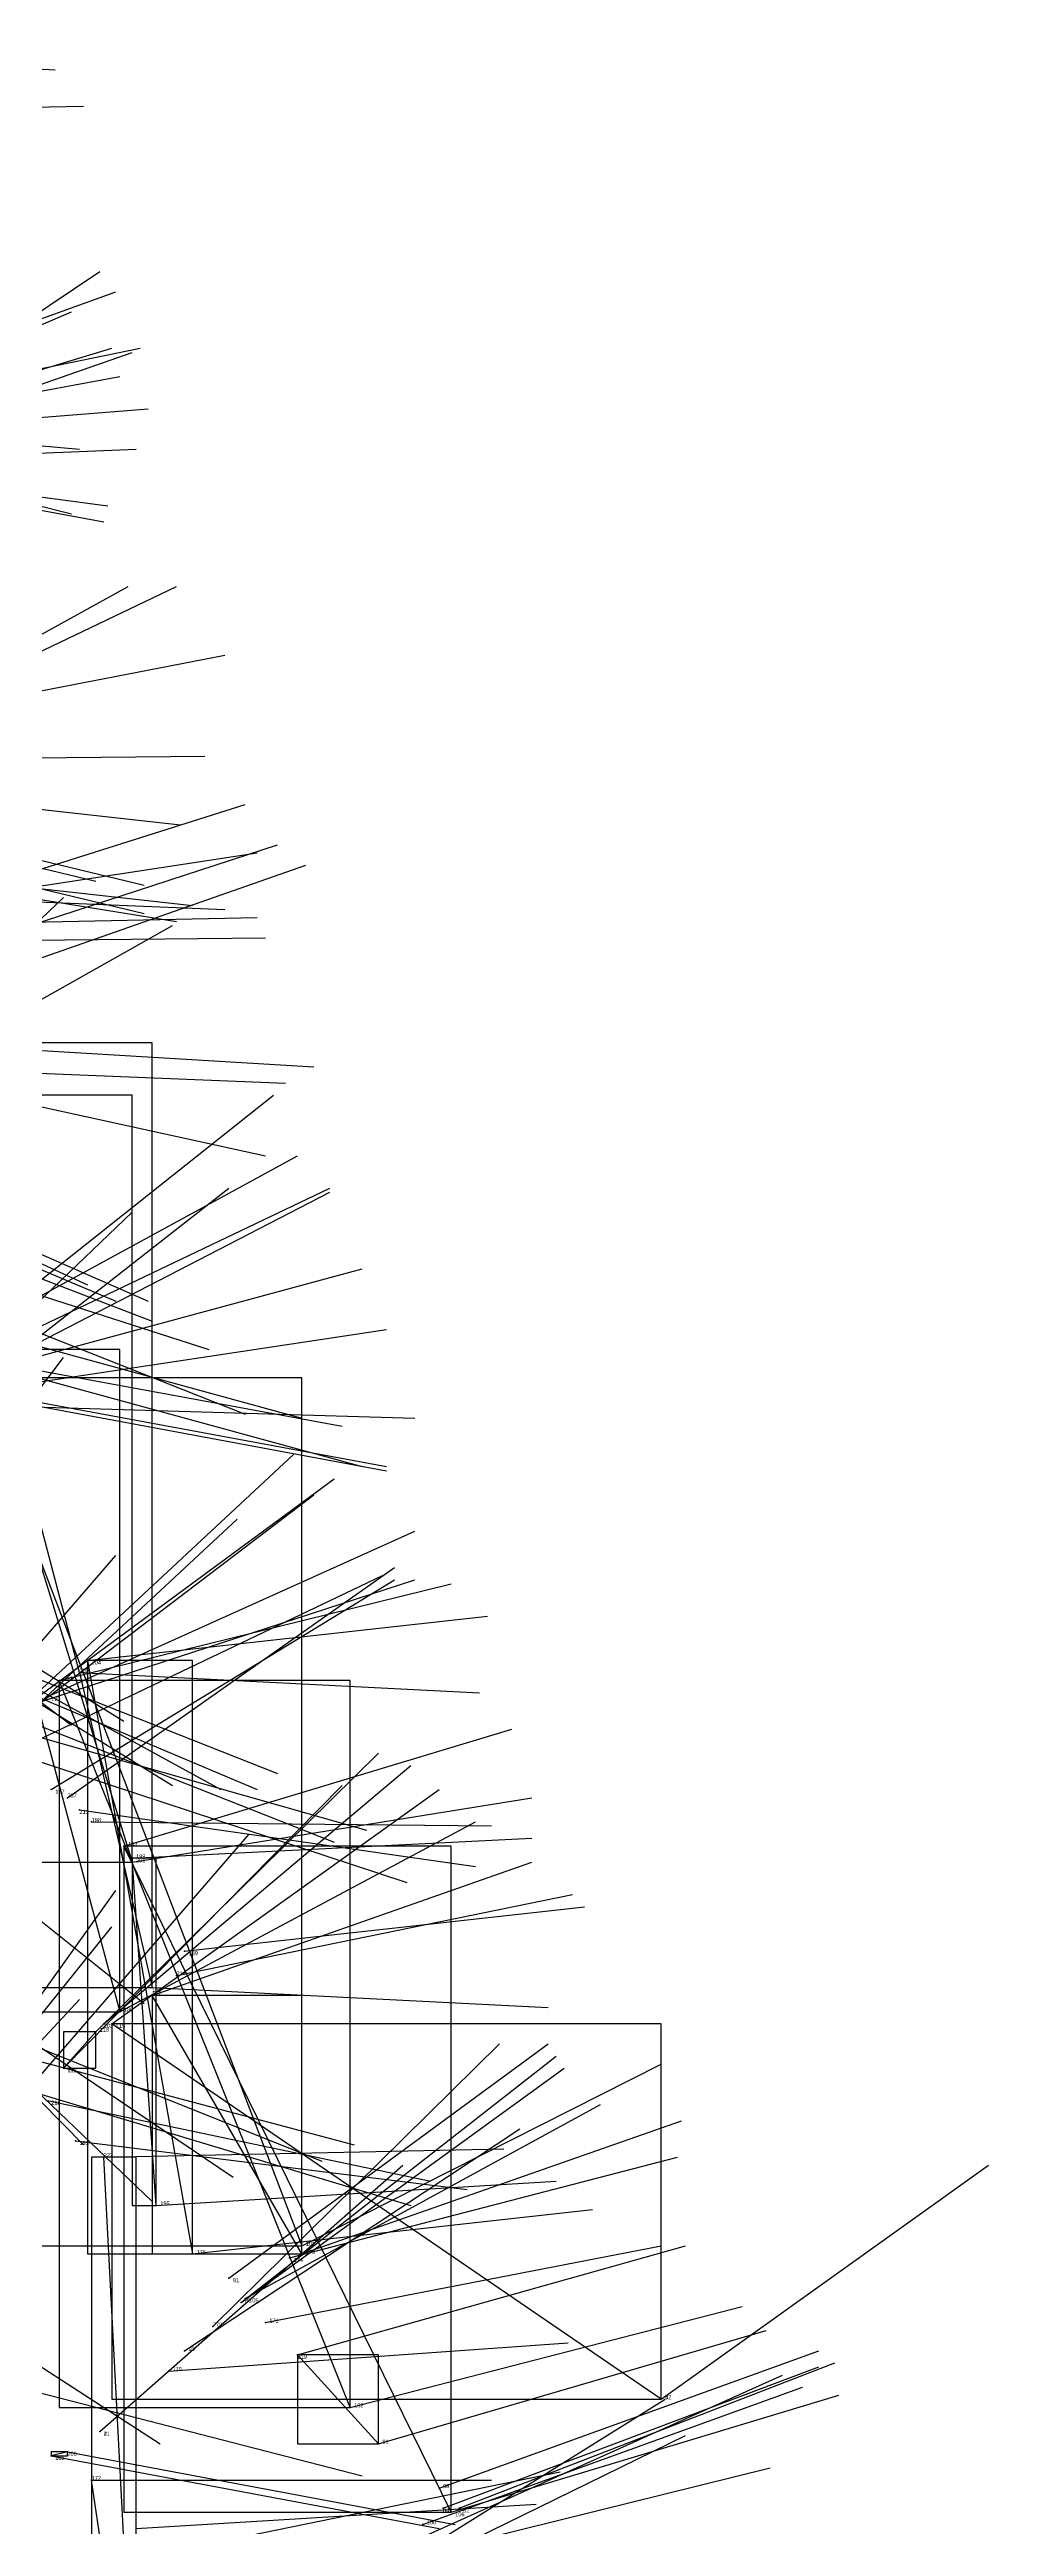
# Model space of a CAD drawing. Extents: x 59.1 to 70.8, y 600.3 to 605.1.
# Drawn here: x 68.569 to 68.801, y 600.729 to 601.342 of the extents above; entities that cross this region are included whole.
import ezdxf

# ---------------------------------------------------------------- set-up
doc = ezdxf.new("R2010")
doc.units = 0
for name, color, linetype in [('Clients', 3, 'CONTINUOUS'), ('Facilities', 3, 'CONTINUOUS'), ('Facilities_lines', 3, 'CONTINUOUS'), ('Min_max_boxes', 1, 'CONTINUOUS'), ('Normals', 1, 'CONTINUOUS'), ('Source_points', 5, 'CONTINUOUS'), ('Text', 3, 'CONTINUOUS')]:
    doc.layers.add(name, color=color, linetype=linetype)

msp = doc.modelspace()

# ---------------------------------------------------------------- linework, layer by layer
at = {"layer": 'Clients', "color": 5}
for p in [(68.571, 600.938, 443.845), (68.587, 600.897, 443.718), (68.589, 600.894, 443.835), (68.589, 600.893, 443.777), (68.594, 600.862, 443.864), (68.586, 600.856, 443.56), (68.594, 600.86, 443.634), (68.58, 600.851, 443.336), (68.584, 600.853, 443.485), (68.582, 600.82, 443.778), (68.604, 600.796, 443.667), (68.631, 600.798, 443.451), (68.63, 600.771, 443.556), (68.72, 600.76, 442.927), (68.581, 600.752, 442.856), (68.569, 600.746, 443.778), (68.579, 600.74, 443.725)]:
    msp.add_point(p, dxfattribs=at)
at = {"layer": 'Facilities', "color": 3}
for p in [(68.578, 600.943, 443.917), (68.576, 600.94, 443.995), (68.569, 600.911, 443.601), (68.573, 600.909, 443.54), (68.576, 600.906, 443.95), (68.579, 600.903, 443.892), (68.602, 600.871, 443.784), (68.6, 600.865, 443.711), (68.582, 600.853, 443.409), (68.572, 600.842, 443.262), (68.575, 600.824, 443.837), (68.595, 600.808, 443.724), (68.628, 600.795, 443.605), (68.631, 600.796, 443.526), (68.613, 600.79, 443.2), (68.616, 600.784, 443.227), (68.616, 600.784, 443.152), (68.617, 600.785, 443.377), (68.609, 600.778, 443.077), (68.622, 600.779, 443.612), (68.602, 600.772, 443.308), (68.598, 600.767, 443.691), (68.643, 600.758, 443.498), (68.72, 600.76, 442.927), (68.581, 600.752, 442.856), (68.573, 600.747, 443.782), (68.65, 600.749, 443.443), (68.665, 600.738, 443.388), (68.666, 600.733, 443.328), (68.67, 600.733, 443.27), (68.661, 600.729, 443.297), (68.668, 600.732, 443.374)]:
    msp.add_point(p, dxfattribs=at)
at = {"layer": 'Facilities_lines', "color": 3}
for p, q in [((68.576, 600.94, 443.995), (68.535, 601.096, 444.417)), ((68.542, 601.02, 443.857), (68.586, 600.856, 443.56)), ((68.549, 601.013, 443.884), (68.631, 600.798, 443.451)), ((68.553, 601.01, 444.036), (68.589, 600.893, 443.777)), ((68.578, 600.943, 443.917), (68.604, 600.796, 443.667)), ((68.643, 600.758, 443.498), (68.571, 600.938, 443.845)), ((68.576, 600.94, 443.995), (68.594, 600.862, 443.864)), ((68.668, 600.732, 443.374), (68.587, 600.897, 443.718)), ((68.595, 600.808, 443.724), (68.589, 600.894, 443.835)), ((68.631, 600.796, 443.526), (68.594, 600.86, 443.634)), ((68.572, 600.842, 443.262), (68.58, 600.851, 443.336)), ((68.72, 600.76, 442.927), (68.584, 600.853, 443.485)), ((68.59, 600.666, 443.629), (68.582, 600.82, 443.778)), ((68.65, 600.749, 443.443), (68.63, 600.771, 443.556)), ((68.72, 600.76, 442.927), (68.72, 600.76, 442.927)), ((68.581, 600.752, 442.856), (68.581, 600.752, 442.856)), ((68.573, 600.747, 443.782), (68.569, 600.746, 443.778)), ((68.59, 600.666, 443.629), (68.579, 600.74, 443.725))]:
    msp.add_line(p, q, dxfattribs=at)
at = {"layer": 'Min_max_boxes', "color": 1}
for p, q in [((68.594, 601.096, 443.864), (68.535, 601.096, 443.864)), ((68.594, 601.096, 444.417), (68.535, 601.096, 444.417)), ((68.594, 600.862, 443.864), (68.594, 601.096, 443.864)), ((68.594, 600.862, 444.417), (68.594, 601.096, 444.417)), ((68.594, 601.096, 443.864), (68.594, 601.096, 444.417)), ((68.589, 601.083, 443.777), (68.152, 601.083, 443.777)), ((68.589, 601.083, 444.421), (68.152, 601.083, 444.421)), ((68.589, 600.893, 443.777), (68.589, 601.083, 443.777)), ((68.589, 600.893, 444.421), (68.589, 601.083, 444.421)), ((68.589, 601.083, 443.777), (68.589, 601.083, 444.421)), ((68.586, 601.02, 443.56), (68.542, 601.02, 443.56)), ((68.586, 601.02, 443.857), (68.542, 601.02, 443.857)), ((68.586, 600.856, 443.56), (68.586, 601.02, 443.56)), ((68.586, 600.856, 443.857), (68.586, 601.02, 443.857)), ((68.586, 601.02, 443.56), (68.586, 601.02, 443.857)), ((68.631, 601.013, 443.451), (68.549, 601.013, 443.451)), ((68.631, 601.013, 443.884), (68.549, 601.013, 443.884)), ((68.631, 600.798, 443.451), (68.631, 601.013, 443.451)), ((68.631, 600.798, 443.884), (68.631, 601.013, 443.884)), ((68.631, 601.013, 443.451), (68.631, 601.013, 443.884)), ((68.604, 600.943, 443.667), (68.578, 600.943, 443.667)), ((68.578, 600.943, 443.667), (68.578, 600.796, 443.667)), ((68.604, 600.943, 443.917), (68.578, 600.943, 443.917)), ((68.578, 600.943, 443.917), (68.578, 600.796, 443.917)), ((68.578, 600.943, 443.667), (68.578, 600.943, 443.917)), ((68.604, 600.796, 443.667), (68.604, 600.943, 443.667)), ((68.604, 600.796, 443.917), (68.604, 600.943, 443.917)), ((68.604, 600.943, 443.667), (68.604, 600.943, 443.917)), ((68.643, 600.938, 443.498), (68.571, 600.938, 443.498)), ((68.571, 600.938, 443.498), (68.571, 600.758, 443.498)), ((68.643, 600.938, 443.845), (68.571, 600.938, 443.845)), ((68.571, 600.938, 443.845), (68.571, 600.758, 443.845)), ((68.571, 600.938, 443.498), (68.571, 600.938, 443.845)), ((68.643, 600.758, 443.498), (68.643, 600.938, 443.498)), ((68.643, 600.758, 443.845), (68.643, 600.938, 443.845)), ((68.643, 600.938, 443.498), (68.643, 600.938, 443.845)), ((68.152, 600.893, 443.777), (68.589, 600.893, 443.777)), ((68.152, 600.893, 444.421), (68.589, 600.893, 444.421)), ((68.668, 600.897, 443.374), (68.587, 600.897, 443.374)), ((68.587, 600.897, 443.374), (68.587, 600.732, 443.374)), ((68.668, 600.897, 443.718), (68.587, 600.897, 443.718)), ((68.587, 600.897, 443.718), (68.587, 600.732, 443.718)), ((68.587, 600.897, 443.374), (68.587, 600.897, 443.718)), ((68.595, 600.894, 443.724), (68.589, 600.894, 443.724)), ((68.589, 600.894, 443.724), (68.589, 600.808, 443.724)), ((68.595, 600.894, 443.835), (68.589, 600.894, 443.835)), ((68.589, 600.894, 443.835), (68.589, 600.808, 443.835)), ((68.589, 600.894, 443.724), (68.589, 600.894, 443.835)), ((68.589, 600.893, 443.777), (68.589, 600.893, 444.421)), ((68.595, 600.808, 443.724), (68.595, 600.894, 443.724)), ((68.595, 600.808, 443.835), (68.595, 600.894, 443.835)), ((68.595, 600.894, 443.724), (68.595, 600.894, 443.835)), ((68.668, 600.732, 443.374), (68.668, 600.897, 443.374)), ((68.668, 600.732, 443.718), (68.668, 600.897, 443.718)), ((68.668, 600.897, 443.374), (68.668, 600.897, 443.718)), ((68.535, 600.862, 443.864), (68.594, 600.862, 443.864)), ((68.535, 600.862, 444.417), (68.594, 600.862, 444.417)), ((68.594, 600.862, 443.864), (68.594, 600.862, 444.417)), ((68.542, 600.856, 443.56), (68.586, 600.856, 443.56)), ((68.542, 600.856, 443.857), (68.586, 600.856, 443.857)), ((68.586, 600.856, 443.56), (68.586, 600.856, 443.857)), ((68.631, 600.86, 443.526), (68.594, 600.86, 443.526)), ((68.594, 600.86, 443.526), (68.594, 600.796, 443.526)), ((68.631, 600.86, 443.634), (68.594, 600.86, 443.634)), ((68.594, 600.86, 443.634), (68.594, 600.796, 443.634)), ((68.594, 600.86, 443.526), (68.594, 600.86, 443.634)), ((68.631, 600.796, 443.526), (68.631, 600.86, 443.526)), ((68.631, 600.796, 443.634), (68.631, 600.86, 443.634)), ((68.631, 600.86, 443.526), (68.631, 600.86, 443.634)), ((68.58, 600.851, 443.262), (68.572, 600.851, 443.262)), ((68.572, 600.851, 443.262), (68.572, 600.842, 443.262)), ((68.58, 600.851, 443.336), (68.572, 600.851, 443.336)), ((68.572, 600.851, 443.336), (68.572, 600.842, 443.336)), ((68.572, 600.851, 443.262), (68.572, 600.851, 443.336)), ((68.58, 600.842, 443.262), (68.58, 600.851, 443.262)), ((68.58, 600.842, 443.336), (68.58, 600.851, 443.336)), ((68.58, 600.851, 443.262), (68.58, 600.851, 443.336)), ((68.72, 600.853, 442.927), (68.584, 600.853, 442.927)), ((68.584, 600.853, 442.927), (68.584, 600.76, 442.927)), ((68.72, 600.853, 443.485), (68.584, 600.853, 443.485)), ((68.584, 600.853, 443.485), (68.584, 600.76, 443.485)), ((68.584, 600.853, 442.927), (68.584, 600.853, 443.485)), ((68.72, 600.76, 442.927), (68.72, 600.853, 442.927)), ((68.72, 600.76, 443.485), (68.72, 600.853, 443.485)), ((68.72, 600.853, 442.927), (68.72, 600.853, 443.485)), ((68.572, 600.842, 443.262), (68.58, 600.842, 443.262)), ((68.572, 600.842, 443.336), (68.58, 600.842, 443.336)), ((68.572, 600.842, 443.262), (68.572, 600.842, 443.336)), ((68.58, 600.842, 443.262), (68.58, 600.842, 443.336)), ((68.59, 600.82, 443.629), (68.579, 600.82, 443.629)), ((68.579, 600.82, 443.629), (68.579, 600.666, 443.629)), ((68.59, 600.82, 443.778), (68.579, 600.82, 443.778)), ((68.579, 600.82, 443.778), (68.579, 600.666, 443.778)), ((68.579, 600.82, 443.629), (68.579, 600.82, 443.778)), ((68.59, 600.666, 443.629), (68.59, 600.82, 443.629)), ((68.59, 600.666, 443.778), (68.59, 600.82, 443.778)), ((68.59, 600.82, 443.629), (68.59, 600.82, 443.778)), ((68.589, 600.808, 443.724), (68.595, 600.808, 443.724)), ((68.589, 600.808, 443.835), (68.595, 600.808, 443.835)), ((68.589, 600.808, 443.724), (68.589, 600.808, 443.835)), ((68.595, 600.808, 443.724), (68.595, 600.808, 443.835)), ((68.549, 600.798, 443.451), (68.631, 600.798, 443.451)), ((68.549, 600.798, 443.884), (68.631, 600.798, 443.884)), ((68.578, 600.796, 443.667), (68.604, 600.796, 443.667)), ((68.578, 600.796, 443.917), (68.604, 600.796, 443.917)), ((68.578, 600.796, 443.667), (68.578, 600.796, 443.917)), ((68.594, 600.796, 443.526), (68.631, 600.796, 443.526)), ((68.594, 600.796, 443.634), (68.631, 600.796, 443.634)), ((68.594, 600.796, 443.526), (68.594, 600.796, 443.634)), ((68.604, 600.796, 443.667), (68.604, 600.796, 443.917)), ((68.631, 600.798, 443.451), (68.631, 600.798, 443.884)), ((68.631, 600.796, 443.526), (68.631, 600.796, 443.634)), ((68.65, 600.771, 443.443), (68.63, 600.771, 443.443)), ((68.63, 600.771, 443.443), (68.63, 600.749, 443.443)), ((68.65, 600.771, 443.556), (68.63, 600.771, 443.556)), ((68.63, 600.771, 443.556), (68.63, 600.749, 443.556)), ((68.63, 600.771, 443.443), (68.63, 600.771, 443.556)), ((68.65, 600.749, 443.443), (68.65, 600.771, 443.443)), ((68.65, 600.749, 443.556), (68.65, 600.771, 443.556)), ((68.65, 600.771, 443.443), (68.65, 600.771, 443.556)), ((68.571, 600.758, 443.498), (68.643, 600.758, 443.498)), ((68.571, 600.758, 443.845), (68.643, 600.758, 443.845)), ((68.571, 600.758, 443.498), (68.571, 600.758, 443.845)), ((68.584, 600.76, 442.927), (68.72, 600.76, 442.927)), ((68.584, 600.76, 443.485), (68.72, 600.76, 443.485)), ((68.584, 600.76, 442.927), (68.584, 600.76, 443.485)), ((68.643, 600.758, 443.498), (68.643, 600.758, 443.845)), ((68.72, 600.76, 442.927), (68.72, 600.76, 443.485)), ((68.581, 600.752, 442.856), (68.581, 600.752, 442.856)), ((68.581, 600.752, 442.856), (68.581, 600.752, 442.856)), ((68.581, 600.752, 442.856), (68.581, 600.752, 442.856)), ((68.581, 600.752, 442.856), (68.581, 600.752, 442.856)), ((68.581, 600.752, 442.856), (68.581, 600.752, 442.856)), ((68.581, 600.752, 442.856), (68.581, 600.752, 442.856)), ((68.581, 600.752, 442.856), (68.581, 600.752, 442.856)), ((68.581, 600.752, 442.856), (68.581, 600.752, 442.856)), ((68.581, 600.752, 442.856), (68.581, 600.752, 442.856)), ((68.581, 600.752, 442.856), (68.581, 600.752, 442.856)), ((68.581, 600.752, 442.856), (68.581, 600.752, 442.856)), ((68.581, 600.752, 442.856), (68.581, 600.752, 442.856)), ((68.573, 600.747, 443.778), (68.569, 600.747, 443.778)), ((68.569, 600.747, 443.778), (68.569, 600.746, 443.778)), ((68.573, 600.747, 443.782), (68.569, 600.747, 443.782)), ((68.569, 600.747, 443.782), (68.569, 600.746, 443.782)), ((68.569, 600.747, 443.778), (68.569, 600.747, 443.782)), ((68.569, 600.746, 443.778), (68.573, 600.746, 443.778)), ((68.569, 600.746, 443.782), (68.573, 600.746, 443.782)), ((68.569, 600.746, 443.778), (68.569, 600.746, 443.782)), ((68.573, 600.746, 443.778), (68.573, 600.747, 443.778)), ((68.573, 600.746, 443.782), (68.573, 600.747, 443.782)), ((68.573, 600.747, 443.778), (68.573, 600.747, 443.782)), ((68.573, 600.746, 443.778), (68.573, 600.746, 443.782)), ((68.63, 600.749, 443.443), (68.65, 600.749, 443.443)), ((68.63, 600.749, 443.556), (68.65, 600.749, 443.556)), ((68.63, 600.749, 443.443), (68.63, 600.749, 443.556)), ((68.65, 600.749, 443.443), (68.65, 600.749, 443.556)), ((68.587, 600.732, 443.374), (68.668, 600.732, 443.374)), ((68.587, 600.732, 443.718), (68.668, 600.732, 443.718)), ((68.587, 600.732, 443.374), (68.587, 600.732, 443.718)), ((68.668, 600.732, 443.374), (68.668, 600.732, 443.718))]:
    msp.add_line(p, q, dxfattribs=at)
at = {"layer": 'Normals', "color": 1}
for p, q in [((68.47, 601.342, 445.023), (68.57, 601.337, 445.031)), ((68.477, 601.326, 444.96), (68.577, 601.328, 444.963)), ((68.499, 601.232, 444.448), (68.581, 601.287, 444.433)), ((68.491, 601.248, 444.59), (68.585, 601.282, 444.585)), ((68.482, 601.238, 444.517), (68.574, 601.277, 444.51)), ((68.488, 601.239, 444.625), (68.584, 601.268, 444.622)), ((68.493, 601.248, 444.668), (68.591, 601.268, 444.672)), ((68.495, 601.234, 444.568), (68.589, 601.267, 444.565)), ((68.488, 601.243, 444.682), (68.586, 601.261, 444.687)), ((68.477, 601.252, 444.797), (68.576, 601.243, 444.804)), ((68.478, 601.251, 444.915), (68.574, 601.227, 444.927)), ((68.493, 601.245, 444.744), (68.593, 601.253, 444.749)), ((68.484, 601.242, 444.823), (68.583, 601.229, 444.833)), ((68.485, 601.243, 444.902), (68.582, 601.225, 444.916)), ((68.49, 601.239, 444.74), (68.59, 601.243, 444.744)), ((68.501, 601.161, 444.284), (68.588, 601.209, 444.273)), ((68.51, 601.166, 444.356), (68.6, 601.209, 444.345)), ((68.514, 601.173, 444.509), (68.612, 601.192, 444.513)), ((68.507, 601.166, 444.588), (68.607, 601.167, 444.597)), ((68.485, 601.159, 444.753), (68.58, 601.136, 444.773)), ((68.497, 601.158, 444.751), (68.592, 601.135, 444.771)), ((68.502, 601.161, 444.668), (68.601, 601.15, 444.681)), ((68.497, 601.151, 444.696), (68.592, 601.128, 444.715)), ((68.522, 601.125, 444.29), (68.617, 601.155, 444.284)), ((68.53, 601.114, 444.232), (68.625, 601.145, 444.226)), ((68.502, 601.142, 444.638), (68.6, 601.126, 444.651)), ((68.505, 601.141, 444.578), (68.604, 601.13, 444.59)), ((68.521, 601.128, 444.346), (68.62, 601.143, 444.349)), ((68.538, 601.107, 444.173), (68.632, 601.14, 444.168)), ((68.5, 601.063, 443.891), (68.572, 601.132, 443.882)), ((68.513, 601.133, 444.522), (68.612, 601.129, 444.532)), ((68.52, 601.125, 444.465), (68.62, 601.127, 444.474)), ((68.512, 601.076, 443.963), (68.599, 601.125, 443.957)), ((68.523, 601.121, 444.407), (68.622, 601.122, 444.418)), ((68.535, 601.096, 444.417), (68.634, 601.09, 444.431)), ((68.526, 601.089, 444.498), (68.622, 601.068, 444.515)), ((68.528, 601.09, 444.342), (68.627, 601.086, 444.355)), ((68.546, 601.021, 443.798), (68.624, 601.083, 443.787)), ((68.489, 601.077, 444.611), (68.578, 601.036, 444.634)), ((68.504, 601.071, 444.582), (68.593, 601.032, 444.606)), ((68.495, 601.07, 444.552), (68.585, 601.032, 444.575)), ((68.542, 601.02, 443.857), (68.63, 601.068, 443.856)), ((68.503, 601.062, 444.496), (68.594, 601.027, 444.516)), ((68.535, 600.999, 443.738), (68.613, 601.06, 443.722)), ((68.548, 601.017, 443.918), (68.638, 601.06, 443.919)), ((68.549, 601.013, 443.884), (68.638, 601.059, 443.885)), ((68.518, 600.986, 443.667), (68.589, 601.054, 443.65)), ((68.515, 601.05, 444.437), (68.608, 601.02, 444.456)), ((68.526, 601.04, 444.38), (68.617, 601.004, 444.401)), ((68.55, 601.014, 443.963), (68.646, 601.04, 443.968)), ((68.536, 601.029, 444.324), (68.631, 601.003, 444.34)), ((68.553, 601.01, 444.036), (68.652, 601.025, 444.041)), ((68.513, 600.94, 443.505), (68.572, 601.018, 443.484)), ((68.543, 601.019, 444.267), (68.641, 601.001, 444.28)), ((68.551, 601.017, 444.271), (68.646, 600.991, 444.29)), ((68.555, 601.009, 444.151), (68.652, 600.991, 444.167)), ((68.555, 601.008, 444.212), (68.652, 600.99, 444.229)), ((68.559, 601.006, 444.093), (68.659, 601.003, 444.101)), ((68.557, 600.927, 443.481), (68.629, 600.994, 443.464)), ((68.497, 600.985, 444.404), (68.574, 600.927, 444.431)), ((68.559, 600.929, 443.617), (68.639, 600.988, 443.606)), ((68.504, 600.979, 444.347), (68.587, 600.928, 444.371)), ((68.555, 600.924, 443.545), (68.634, 600.984, 443.532)), ((68.555, 600.924, 443.545), (68.634, 600.984, 443.532)), ((68.543, 600.911, 443.471), (68.615, 600.978, 443.454)), ((68.568, 600.934, 443.693), (68.659, 600.975, 443.686)), ((68.521, 600.895, 443.401), (68.585, 600.969, 443.381)), ((68.521, 600.895, 443.401), (68.585, 600.969, 443.381)), ((68.573, 600.909, 443.54), (68.654, 600.966, 443.529)), ((68.518, 600.962, 444.291), (68.599, 600.912, 444.322)), ((68.561, 600.921, 443.656), (68.651, 600.964, 443.648)), ((68.564, 600.932, 443.769), (68.659, 600.963, 443.766)), ((68.569, 600.911, 443.601), (68.654, 600.963, 443.589)), ((68.571, 600.938, 443.845), (68.668, 600.962, 443.85)), ((68.527, 600.957, 444.234), (68.611, 600.911, 444.262)), ((68.578, 600.943, 443.917), (68.677, 600.954, 443.928)), ((68.53, 600.949, 444.107), (68.62, 600.911, 444.127)), ((68.534, 600.951, 444.177), (68.625, 600.915, 444.199)), ((68.576, 600.94, 443.995), (68.675, 600.935, 444.01)), ((68.548, 600.934, 444.122), (68.639, 600.898, 444.143)), ((68.552, 600.928, 444.063), (68.647, 600.901, 444.079)), ((68.587, 600.897, 443.718), (68.683, 600.926, 443.717)), ((68.517, 600.918, 444.247), (68.592, 600.858, 444.275)), ((68.563, 600.919, 444.008), (68.657, 600.888, 444.025)), ((68.58, 600.851, 443.336), (68.65, 600.92, 443.32)), ((68.582, 600.853, 443.409), (68.658, 600.917, 443.398)), ((68.572, 600.842, 443.262), (68.641, 600.912, 443.246)), ((68.584, 600.853, 443.485), (68.665, 600.911, 443.477)), ((68.576, 600.906, 443.95), (68.674, 600.892, 443.966)), ((68.589, 600.893, 443.777), (68.688, 600.909, 443.782)), ((68.554, 600.826, 443.19), (68.618, 600.9, 443.169)), ((68.579, 600.903, 443.892), (68.678, 600.902, 443.903)), ((68.586, 600.856, 443.56), (68.674, 600.903, 443.557)), ((68.589, 600.894, 443.835), (68.688, 600.899, 443.844)), ((68.594, 600.86, 443.634), (68.688, 600.893, 443.636)), ((68.511, 600.89, 444.174), (68.577, 600.823, 444.209)), ((68.527, 600.805, 443.122), (68.585, 600.886, 443.109)), ((68.527, 600.805, 443.122), (68.585, 600.886, 443.109)), ((68.6, 600.865, 443.711), (68.698, 600.885, 443.715)), ((68.602, 600.871, 443.784), (68.701, 600.882, 443.791)), ((68.522, 600.8, 443.048), (68.584, 600.877, 443.035)), ((68.522, 600.8, 443.048), (68.584, 600.877, 443.035)), ((68.525, 600.875, 444.118), (68.594, 600.809, 444.149)), ((68.534, 600.869, 444.061), (68.614, 600.815, 444.086)), ((68.594, 600.862, 443.864), (68.692, 600.857, 443.881)), ((68.508, 600.786, 442.901), (68.576, 600.859, 442.894)), ((68.546, 600.855, 444.005), (68.636, 600.819, 444.03)), ((68.55, 600.848, 443.95), (68.644, 600.823, 443.975)), ((68.609, 600.778, 443.077), (68.68, 600.848, 443.07)), ((68.613, 600.79, 443.2), (68.692, 600.848, 443.181)), ((68.616, 600.784, 443.152), (68.694, 600.845, 443.141)), ((68.616, 600.784, 443.227), (68.696, 600.842, 443.21)), ((68.631, 600.798, 443.451), (68.72, 600.843, 443.452)), ((68.565, 600.836, 443.955), (68.658, 600.808, 443.979)), ((68.568, 600.834, 443.892), (68.663, 600.814, 443.918)), ((68.617, 600.785, 443.377), (68.705, 600.833, 443.372)), ((68.602, 600.772, 443.308), (68.685, 600.827, 443.301)), ((68.631, 600.796, 443.526), (68.725, 600.829, 443.529)), ((68.575, 600.824, 443.837), (68.672, 600.812, 443.858)), ((68.582, 600.82, 443.778), (68.681, 600.822, 443.792)), ((68.628, 600.795, 443.605), (68.724, 600.82, 443.614)), ((68.581, 600.752, 442.856), (68.656, 600.818, 442.853)), ((68.581, 600.752, 442.856), (68.656, 600.818, 442.853)), ((68.595, 600.808, 443.724), (68.694, 600.814, 443.734)), ((68.72, 600.76, 442.927), (68.801, 600.818, 442.919)), ((68.72, 600.76, 442.927), (68.801, 600.818, 442.919)), ((68.604, 600.796, 443.667), (68.703, 600.807, 443.679)), ((68.517, 600.8, 443.949), (68.596, 600.749, 443.982)), ((68.622, 600.779, 443.612), (68.72, 600.798, 443.623)), ((68.63, 600.771, 443.556), (68.726, 600.798, 443.564)), ((68.643, 600.758, 443.498), (68.74, 600.783, 443.503)), ((68.65, 600.749, 443.443), (68.746, 600.777, 443.45)), ((68.598, 600.767, 443.691), (68.697, 600.774, 443.705)), ((68.665, 600.738, 443.388), (68.759, 600.772, 443.389)), ((68.553, 600.765, 443.837), (68.646, 600.741, 443.865)), ((68.659, 600.725, 443.222), (68.75, 600.766, 443.213)), ((68.666, 600.733, 443.328), (68.759, 600.768, 443.325)), ((68.67, 600.733, 443.27), (68.763, 600.769, 443.265)), ((68.636, 600.707, 443.077), (68.721, 600.76, 443.082)), ((68.661, 600.729, 443.297), (68.755, 600.763, 443.293)), ((68.668, 600.732, 443.374), (68.764, 600.761, 443.372)), ((68.569, 600.746, 443.778), (68.665, 600.728, 443.801)), ((68.573, 600.747, 443.782), (68.669, 600.729, 443.805)), ((68.636, 600.707, 443.155), (68.726, 600.751, 443.159)), ((68.579, 600.74, 443.725), (68.678, 600.74, 443.741)), ((68.597, 600.722, 443.495), (68.695, 600.742, 443.502)), ((68.65, 600.719, 443.456), (68.747, 600.743, 443.464)), ((68.59, 600.728, 443.669), (68.689, 600.734, 443.684))]:
    msp.add_line(p, q, dxfattribs=at)
at = {"layer": 'Source_points', "color": 5}
for p in [(68.578, 600.943, 443.917), (68.571, 600.938, 443.845), (68.576, 600.94, 443.995), (68.569, 600.911, 443.601), (68.573, 600.909, 443.54), (68.576, 600.906, 443.95), (68.579, 600.903, 443.892), (68.587, 600.897, 443.718), (68.589, 600.894, 443.835), (68.589, 600.893, 443.777), (68.602, 600.871, 443.784), (68.594, 600.862, 443.864), (68.6, 600.865, 443.711), (68.586, 600.856, 443.56), (68.594, 600.86, 443.634), (68.58, 600.851, 443.336), (68.582, 600.853, 443.409), (68.584, 600.853, 443.485), (68.572, 600.842, 443.262), (68.575, 600.824, 443.837), (68.582, 600.82, 443.778), (68.595, 600.808, 443.724), (68.604, 600.796, 443.667), (68.628, 600.795, 443.605), (68.631, 600.798, 443.451), (68.631, 600.796, 443.526), (68.613, 600.79, 443.2), (68.616, 600.784, 443.227), (68.616, 600.784, 443.152), (68.617, 600.785, 443.377), (68.609, 600.778, 443.077), (68.622, 600.779, 443.612), (68.602, 600.772, 443.308), (68.63, 600.771, 443.556), (68.598, 600.767, 443.691), (68.643, 600.758, 443.498), (68.72, 600.76, 442.927), (68.72, 600.76, 442.927), (68.581, 600.752, 442.856), (68.581, 600.752, 442.856), (68.569, 600.746, 443.778), (68.573, 600.747, 443.782), (68.65, 600.749, 443.443), (68.579, 600.74, 443.725), (68.665, 600.738, 443.388), (68.666, 600.733, 443.328), (68.67, 600.733, 443.27), (68.661, 600.729, 443.297), (68.668, 600.732, 443.374)]:
    msp.add_point(p, dxfattribs=at)

# ---------------------------------------------------------------- texts
at = {"layer": 'Text', "color": 3}
for s, p in [('204', (68.579, 600.942, 443.917)), ('203', (68.572, 600.938, 443.845)), ('200', (68.576, 600.94, 443.995)), ('193', (68.569, 600.933, 443.693)), ('187', (68.57, 600.91, 443.601)), ('757', (68.573, 600.909, 443.54)), ('211', (68.576, 600.905, 443.95)), ('198', (68.579, 600.903, 443.892)), ('183', (68.588, 600.897, 443.718)), ('201', (68.59, 600.893, 443.777)), ('199', (68.59, 600.894, 443.835)), ('189', (68.603, 600.87, 443.784)), ('197', (68.594, 600.861, 443.864)), ('214', (68.6, 600.865, 443.711)), ('180', (68.587, 600.856, 443.56)), ('182', (68.594, 600.86, 443.634)), ('118', (68.581, 600.851, 443.336)), ('103', (68.582, 600.852, 443.409)), ('115', (68.585, 600.852, 443.485)), ('112', (68.573, 600.841, 443.262)), ('215', (68.569, 600.833, 443.892)), ('191', (68.576, 600.823, 443.837)), ('222', (68.582, 600.82, 443.778)), ('195', (68.596, 600.808, 443.724)), ('175', (68.605, 600.796, 443.667)), ('174', (68.629, 600.794, 443.605)), ('101', (68.632, 600.798, 443.451)), ('173', (68.632, 600.796, 443.526)), ('81', (68.614, 600.789, 443.2)), ('85', (68.617, 600.784, 443.227)), ('88', (68.617, 600.784, 443.152)), ('105', (68.618, 600.784, 443.377)), ('770', (68.609, 600.778, 443.077)), ('171', (68.623, 600.779, 443.612)), ('93', (68.603, 600.772, 443.308)), ('219', (68.63, 600.77, 443.556)), ('179', (68.599, 600.767, 443.691)), ('102', (68.644, 600.758, 443.498)), ('42', (68.721, 600.76, 442.927)), ('3', (68.721, 600.76, 442.927)), ('41', (68.582, 600.751, 442.856)), ('2', (68.582, 600.751, 442.856)), ('185', (68.57, 600.745, 443.778)), ('206', (68.573, 600.746, 443.782)), ('91', (68.651, 600.749, 443.443)), ('172', (68.579, 600.74, 443.725)), ('98', (68.666, 600.738, 443.388)), ('84', (68.666, 600.732, 443.328)), ('82', (68.671, 600.732, 443.27)), ('100', (68.662, 600.729, 443.297)), ('106', (68.669, 600.731, 443.374))]:
    msp.add_text(s, height=0.001, dxfattribs=at).set_placement(p)

doc.saveas('drawing.dxf')
